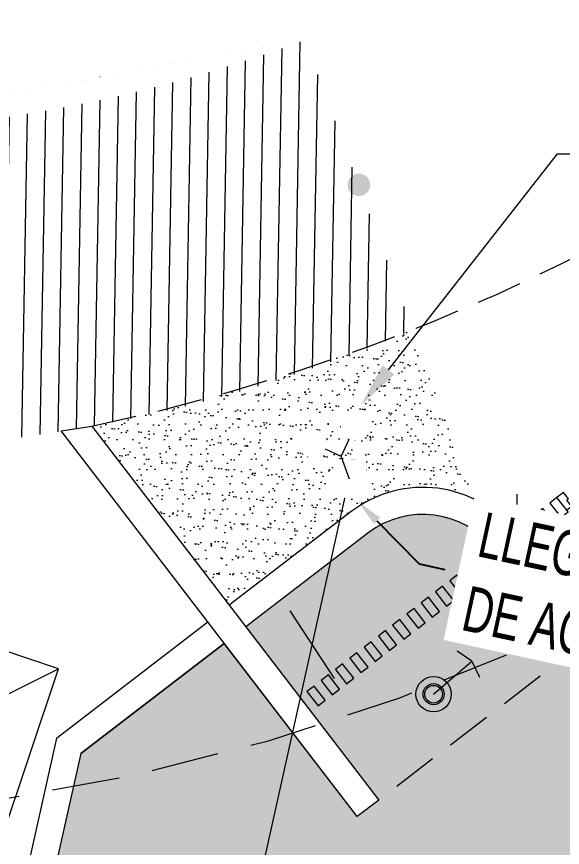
# Model space of a CAD drawing. Header units: millimetres. Extents: x 2471 to 2909, y 1327 to 1568.
# Drawn here: x 2631.505 to 2634.523, y 1514.666 to 1519.259 of the extents above; entities that cross this region are included whole.
import ezdxf
from ezdxf import colors
from ezdxf.entities.mleader import LeaderData, LeaderLine
from ezdxf.math import Vec2, Vec3

# ---------------------------------------------------------------- set-up
doc = ezdxf.new("R2010")
doc.units = ezdxf.units.MM
doc.set_wipeout_variables(frame=1)
doc.linetypes.add('HIDDEN', pattern=[0.375, 0.25, -0.125])
doc.linetypes.add('HIDDEN2', pattern=[0.1875, 0.125, -0.0625])
doc.layers.get('0').update_dxf_attribs({"color": 251, "lineweight": 9})
for name, color, linetype, lineweight in [('000 SOS 911 - ACCESORIOS ACI', 3, 'Continuous', 9), ('000 SOS 911 TEXTOS ACI', 7, 'Continuous', 9), ('000 SOS 911 TUBERIA ACI', 3, 'Continuous', 9), ('00_TEXTO_G3S', 7, 'Continuous', 9), ('01', 251, 'Continuous', 13), ('A-MOBILIARIO', 251, 'Continuous', 13), ('A-MURO ALTO', 251, 'Continuous', 13), ('A-MURO BAJO', 251, 'Continuous', 13), ('A-MUROS', 251, 'Continuous', 13), ('A-PROYECCIONES', 251, 'HIDDEN', 13), ('A_30_DispositivosElect', 251, 'Continuous', 13), ('DLP_VERDE', 251, 'Continuous', 13)]:
    doc.layers.add(name, color=color, linetype=linetype, lineweight=lineweight)
doc.styles.add('PIPE', font='ARIALN.TTF', dxfattribs={"width": 0.8})
doc.styles.get("Standard").update_dxf_attribs({"font": 'arial.ttf'})

# ---------------------------------------------------------------- blocks, each defined once
blk = doc.blocks.new('009')
at = {"color": 3}
for points in [[(1806.8078, 1492.6845), (1806.8078, 1492.6842), (1806.8078, 1492.6839), (1806.8078, 1492.6836), (1806.8079, 1492.6833), (1806.8079, 1492.683), (1806.8079, 1492.6827), (1806.8079, 1492.6824), (1806.8079, 1492.6821), (1806.808, 1492.6818), (1806.808, 1492.6815), (1806.8081, 1492.6812), (1806.8081, 1492.6809), (1806.8081, 1492.6806), (1806.8082, 1492.6803), (1806.8082, 1492.68), (1806.8083, 1492.6797), (1806.8084, 1492.6794), (1806.8084, 1492.6791), (1806.8085, 1492.6788), (1806.8086, 1492.6786), (1806.8087, 1492.6783), (1806.8087, 1492.678), (1806.8088, 1492.6777), (1806.8089, 1492.6774), (1806.809, 1492.6771), (1806.8091, 1492.6768), (1806.8092, 1492.6765), (1806.8093, 1492.6763), (1806.8094, 1492.676), (1806.8095, 1492.6757), (1806.8096, 1492.6754), (1806.8097, 1492.6751), (1806.8099, 1492.6749), (1806.81, 1492.6746), (1806.8101, 1492.6743), (1806.8102, 1492.674), (1806.8104, 1492.6738), (1806.8105, 1492.6735), (1806.8106, 1492.6732), (1806.8108, 1492.673), (1806.8109, 1492.6727), (1806.8111, 1492.6724), (1806.8112, 1492.6722), (1806.8114, 1492.6719), (1806.8116, 1492.6717), (1806.8117, 1492.6714), (1806.8119, 1492.6712), (1806.8121, 1492.6709), (1806.8122, 1492.6707), (1806.8124, 1492.6704), (1806.8126, 1492.6702), (1806.8128, 1492.6699), (1806.813, 1492.6697), (1806.8131, 1492.6695), (1806.8133, 1492.6692), (1806.8135, 1492.669), (1806.8137, 1492.6688), (1806.8139, 1492.6685), (1806.8141, 1492.6683), (1806.8143, 1492.6681), (1806.8145, 1492.6679), (1806.8147, 1492.6677), (1806.815, 1492.6674), (1806.8152, 1492.6672), (1806.8154, 1492.667), (1806.8156, 1492.6668), (1806.8158, 1492.6666), (1806.8161, 1492.6664), (1806.8163, 1492.6662), (1806.8165, 1492.666), (1806.8168, 1492.6658), (1806.817, 1492.6657), (1806.8172, 1492.6655), (1806.8175, 1492.6653), (1806.8177, 1492.6651), (1806.818, 1492.6649), (1806.8182, 1492.6648), (1806.8185, 1492.6646), (1806.8187, 1492.6644), (1806.819, 1492.6643), (1806.8192, 1492.6641), (1806.8195, 1492.6639), (1806.8197, 1492.6638), (1806.82, 1492.6636), (1806.8203, 1492.6635), (1806.8205, 1492.6633), (1806.8208, 1492.6632), (1806.8211, 1492.6631), (1806.8213, 1492.6629), (1806.8216, 1492.6628), (1806.8219, 1492.6627), (1806.8222, 1492.6626), (1806.8224, 1492.6624), (1806.8227, 1492.6623), (1806.823, 1492.6622), (1806.8233, 1492.6621), (1806.8236, 1492.662), (1806.8238, 1492.6619), (1806.8241, 1492.6618), (1806.8244, 1492.6617), (1806.8247, 1492.6616), (1806.825, 1492.6615), (1806.8253, 1492.6614), (1806.8256, 1492.6614), (1806.8259, 1492.6613), (1806.8261, 1492.6612), (1806.8264, 1492.6611), (1806.8267, 1492.6611), (1806.827, 1492.661), (1806.8273, 1492.6609), (1806.8276, 1492.6609), (1806.8279, 1492.6608), (1806.8282, 1492.6608), (1806.8285, 1492.6608), (1806.8288, 1492.6607), (1806.8291, 1492.6607), (1806.8294, 1492.6606), (1806.8297, 1492.6606), (1806.83, 1492.6606), (1806.8303, 1492.6606), (1806.8306, 1492.6606), (1806.8309, 1492.6605), (1806.8312, 1492.6605), (1806.8315, 1492.6605), (1806.8318, 1492.6605), (1806.8321, 1492.6605), (1806.8324, 1492.6605), (1806.8327, 1492.6605), (1806.833, 1492.6606), (1806.8333, 1492.6606), (1806.8336, 1492.6606), (1806.8339, 1492.6606), (1806.8342, 1492.6606), (1806.8345, 1492.6607), (1806.8348, 1492.6607), (1806.8351, 1492.6608), (1806.8354, 1492.6608), (1806.8357, 1492.6608), (1806.836, 1492.6609), (1806.8363, 1492.6609), (1806.8366, 1492.661), (1806.8369, 1492.6611), (1806.8372, 1492.6611), (1806.8375, 1492.6612), (1806.8378, 1492.6613), (1806.8381, 1492.6614), (1806.8384, 1492.6614), (1806.8387, 1492.6615), (1806.839, 1492.6616), (1806.8392, 1492.6617), (1806.8395, 1492.6618), (1806.8398, 1492.6619), (1806.8401, 1492.662), (1806.8404, 1492.6621), (1806.8407, 1492.6622), (1806.8409, 1492.6623), (1806.8412, 1492.6624), (1806.8415, 1492.6626), (1806.8418, 1492.6627), (1806.842, 1492.6628), (1806.8423, 1492.6629), (1806.8426, 1492.6631), (1806.8429, 1492.6632), (1806.8431, 1492.6633), (1806.8434, 1492.6635), (1806.8436, 1492.6636), (1806.8439, 1492.6638), (1806.8442, 1492.6639), (1806.8444, 1492.6641), (1806.8447, 1492.6643), (1806.8449, 1492.6644), (1806.8452, 1492.6646), (1806.8454, 1492.6648), (1806.8457, 1492.6649), (1806.8459, 1492.6651), (1806.8462, 1492.6653), (1806.8464, 1492.6655), (1806.8467, 1492.6657), (1806.8469, 1492.6658), (1806.8471, 1492.666), (1806.8474, 1492.6662), (1806.8476, 1492.6664), (1806.8478, 1492.6666), (1806.848, 1492.6668), (1806.8483, 1492.667), (1806.8485, 1492.6672), (1806.8487, 1492.6674), (1806.8489, 1492.6677), (1806.8491, 1492.6679), (1806.8493, 1492.6681), (1806.8495, 1492.6683), (1806.8497, 1492.6685), (1806.8499, 1492.6688), (1806.8501, 1492.669), (1806.8503, 1492.6692), (1806.8505, 1492.6695), (1806.8507, 1492.6697), (1806.8509, 1492.6699), (1806.8511, 1492.6702), (1806.8512, 1492.6704), (1806.8514, 1492.6707), (1806.8516, 1492.6709), (1806.8518, 1492.6712), (1806.8519, 1492.6714), (1806.8521, 1492.6717), (1806.8522, 1492.6719), (1806.8524, 1492.6722), (1806.8526, 1492.6724), (1806.8527, 1492.6727), (1806.8529, 1492.673), (1806.853, 1492.6732), (1806.8531, 1492.6735), (1806.8533, 1492.6738), (1806.8534, 1492.674), (1806.8535, 1492.6743), (1806.8537, 1492.6746), (1806.8538, 1492.6749), (1806.8539, 1492.6751), (1806.854, 1492.6754), (1806.8541, 1492.6757), (1806.8542, 1492.676), (1806.8544, 1492.6763), (1806.8545, 1492.6765), (1806.8546, 1492.6768), (1806.8546, 1492.6771), (1806.8547, 1492.6774), (1806.8548, 1492.6777), (1806.8549, 1492.678), (1806.855, 1492.6783), (1806.8551, 1492.6786), (1806.8551, 1492.6788), (1806.8552, 1492.6791), (1806.8553, 1492.6794), (1806.8553, 1492.6797), (1806.8554, 1492.68), (1806.8555, 1492.6803), (1806.8555, 1492.6806), (1806.8555, 1492.6809), (1806.8556, 1492.6812), (1806.8556, 1492.6815), (1806.8557, 1492.6818), (1806.8557, 1492.6821), (1806.8557, 1492.6824), (1806.8558, 1492.6827), (1806.8558, 1492.683), (1806.8558, 1492.6833), (1806.8558, 1492.6836), (1806.8558, 1492.6839), (1806.8558, 1492.6842), (1806.8558, 1492.6845), (1806.8558, 1492.6848), (1806.8558, 1492.6851), (1806.8558, 1492.6854), (1806.8558, 1492.6857), (1806.8558, 1492.686), (1806.8558, 1492.6863), (1806.8557, 1492.6866), (1806.8557, 1492.6869), (1806.8557, 1492.6872), (1806.8556, 1492.6875), (1806.8556, 1492.6878), (1806.8555, 1492.6881), (1806.8555, 1492.6884), (1806.8555, 1492.6887), (1806.8554, 1492.689), (1806.8553, 1492.6893), (1806.8553, 1492.6896), (1806.8552, 1492.6899), (1806.8551, 1492.6902), (1806.8551, 1492.6905), (1806.855, 1492.6908), (1806.8549, 1492.6911), (1806.8548, 1492.6914), (1806.8547, 1492.6917), (1806.8546, 1492.6919), (1806.8546, 1492.6922), (1806.8545, 1492.6925), (1806.8544, 1492.6928), (1806.8542, 1492.6931), (1806.8541, 1492.6934), (1806.854, 1492.6936), (1806.8539, 1492.6939), (1806.8538, 1492.6942), (1806.8537, 1492.6945), (1806.8535, 1492.6947), (1806.8534, 1492.695), (1806.8533, 1492.6953), (1806.8531, 1492.6956), (1806.853, 1492.6958), (1806.8529, 1492.6961), (1806.8527, 1492.6963), (1806.8526, 1492.6966), (1806.8524, 1492.6969), (1806.8522, 1492.6971), (1806.8521, 1492.6974), (1806.8519, 1492.6976), (1806.8518, 1492.6979), (1806.8516, 1492.6981), (1806.8514, 1492.6984), (1806.8512, 1492.6986), (1806.8511, 1492.6989), (1806.8509, 1492.6991), (1806.8507, 1492.6994), (1806.8505, 1492.6996), (1806.8503, 1492.6998), (1806.8501, 1492.7001), (1806.8499, 1492.7003), (1806.8497, 1492.7005), (1806.8495, 1492.7007), (1806.8493, 1492.701), (1806.8491, 1492.7012), (1806.8489, 1492.7014), (1806.8487, 1492.7016), (1806.8485, 1492.7018), (1806.8483, 1492.702), (1806.848, 1492.7022), (1806.8478, 1492.7024), (1806.8476, 1492.7026), (1806.8474, 1492.7028), (1806.8471, 1492.703), (1806.8469, 1492.7032), (1806.8467, 1492.7034), (1806.8464, 1492.7036), (1806.8462, 1492.7038), (1806.8459, 1492.7039), (1806.8457, 1492.7041), (1806.8454, 1492.7043), (1806.8452, 1492.7045), (1806.8449, 1492.7046), (1806.8447, 1492.7048), (1806.8444, 1492.7049), (1806.8442, 1492.7051), (1806.8439, 1492.7053), (1806.8436, 1492.7054), (1806.8434, 1492.7056), (1806.8431, 1492.7057), (1806.8429, 1492.7058), (1806.8426, 1492.706), (1806.8423, 1492.7061), (1806.842, 1492.7062), (1806.8418, 1492.7064), (1806.8415, 1492.7065), (1806.8412, 1492.7066), (1806.8409, 1492.7067), (1806.8407, 1492.7068), (1806.8404, 1492.7069), (1806.8401, 1492.7071), (1806.8398, 1492.7072), (1806.8395, 1492.7073), (1806.8392, 1492.7073), (1806.839, 1492.7074), (1806.8387, 1492.7075), (1806.8384, 1492.7076), (1806.8381, 1492.7077), (1806.8378, 1492.7078), (1806.8375, 1492.7078), (1806.8372, 1492.7079), (1806.8369, 1492.708), (1806.8366, 1492.708), (1806.8363, 1492.7081), (1806.836, 1492.7082), (1806.8357, 1492.7082), (1806.8354, 1492.7083), (1806.8351, 1492.7083), (1806.8348, 1492.7083), (1806.8345, 1492.7084), (1806.8342, 1492.7084), (1806.8339, 1492.7084), (1806.8336, 1492.7085), (1806.8333, 1492.7085), (1806.833, 1492.7085), (1806.8327, 1492.7085), (1806.8324, 1492.7085), (1806.8321, 1492.7085), (1806.8318, 1492.7085), (1806.8315, 1492.7085), (1806.8312, 1492.7085), (1806.8309, 1492.7085), (1806.8306, 1492.7085), (1806.8303, 1492.7085), (1806.83, 1492.7085), (1806.8297, 1492.7084), (1806.8294, 1492.7084), (1806.8291, 1492.7084), (1806.8288, 1492.7083), (1806.8285, 1492.7083), (1806.8282, 1492.7083), (1806.8279, 1492.7082), (1806.8276, 1492.7082), (1806.8273, 1492.7081), (1806.827, 1492.708), (1806.8267, 1492.708), (1806.8264, 1492.7079), (1806.8261, 1492.7078), (1806.8259, 1492.7078), (1806.8256, 1492.7077), (1806.8253, 1492.7076), (1806.825, 1492.7075), (1806.8247, 1492.7074), (1806.8244, 1492.7073), (1806.8241, 1492.7073), (1806.8238, 1492.7072), (1806.8236, 1492.7071), (1806.8233, 1492.7069), (1806.823, 1492.7068), (1806.8227, 1492.7067), (1806.8224, 1492.7066), (1806.8222, 1492.7065), (1806.8219, 1492.7064), (1806.8216, 1492.7062), (1806.8213, 1492.7061), (1806.8211, 1492.706), (1806.8208, 1492.7058), (1806.8205, 1492.7057), (1806.8203, 1492.7056), (1806.82, 1492.7054), (1806.8197, 1492.7053), (1806.8195, 1492.7051), (1806.8192, 1492.7049), (1806.819, 1492.7048), (1806.8187, 1492.7046), (1806.8185, 1492.7045), (1806.8182, 1492.7043), (1806.818, 1492.7041), (1806.8177, 1492.7039), (1806.8175, 1492.7038), (1806.8172, 1492.7036), (1806.817, 1492.7034), (1806.8168, 1492.7032), (1806.8165, 1492.703), (1806.8163, 1492.7028), (1806.8161, 1492.7026), (1806.8158, 1492.7024), (1806.8156, 1492.7022), (1806.8154, 1492.702), (1806.8152, 1492.7018), (1806.815, 1492.7016), (1806.8147, 1492.7014), (1806.8145, 1492.7012), (1806.8143, 1492.701), (1806.8141, 1492.7007), (1806.8139, 1492.7005), (1806.8137, 1492.7003), (1806.8135, 1492.7001), (1806.8133, 1492.6998), (1806.8131, 1492.6996), (1806.813, 1492.6994), (1806.8128, 1492.6991), (1806.8126, 1492.6989), (1806.8124, 1492.6986), (1806.8122, 1492.6984), (1806.8121, 1492.6981), (1806.8119, 1492.6979), (1806.8117, 1492.6976), (1806.8116, 1492.6974), (1806.8114, 1492.6971), (1806.8112, 1492.6969), (1806.8111, 1492.6966), (1806.8109, 1492.6963), (1806.8108, 1492.6961), (1806.8106, 1492.6958), (1806.8105, 1492.6956), (1806.8104, 1492.6953), (1806.8102, 1492.695), (1806.8101, 1492.6947), (1806.81, 1492.6945), (1806.8099, 1492.6942), (1806.8097, 1492.6939), (1806.8096, 1492.6936), (1806.8095, 1492.6934), (1806.8094, 1492.6931), (1806.8093, 1492.6928), (1806.8092, 1492.6925), (1806.8091, 1492.6922), (1806.809, 1492.6919), (1806.8089, 1492.6917), (1806.8088, 1492.6914), (1806.8087, 1492.6911), (1806.8087, 1492.6908), (1806.8086, 1492.6905), (1806.8085, 1492.6902), (1806.8084, 1492.6899), (1806.8084, 1492.6896), (1806.8083, 1492.6893), (1806.8082, 1492.689), (1806.8082, 1492.6887), (1806.8081, 1492.6884), (1806.8081, 1492.6881), (1806.8081, 1492.6878), (1806.808, 1492.6875), (1806.808, 1492.6872), (1806.8079, 1492.6869), (1806.8079, 1492.6866), (1806.8079, 1492.6863), (1806.8079, 1492.686), (1806.8079, 1492.6857), (1806.8078, 1492.6854), (1806.8078, 1492.6851), (1806.8078, 1492.6848)], [(1806.9339, 1492.6871), (1806.9339, 1492.6874), (1806.9339, 1492.6877), (1806.9339, 1492.688), (1806.9338, 1492.6883), (1806.9338, 1492.6886), (1806.9338, 1492.6889), (1806.9338, 1492.6892), (1806.9337, 1492.6895), (1806.9337, 1492.6898), (1806.9337, 1492.6901), (1806.9336, 1492.6904), (1806.9336, 1492.6907), (1806.9335, 1492.691), (1806.9335, 1492.6913), (1806.9334, 1492.6916), (1806.9334, 1492.6919), (1806.9333, 1492.6922), (1806.9333, 1492.6925), (1806.9332, 1492.6928), (1806.9331, 1492.6931), (1806.933, 1492.6933), (1806.933, 1492.6936), (1806.9329, 1492.6939), (1806.9328, 1492.6942), (1806.9327, 1492.6945), (1806.9326, 1492.6948), (1806.9325, 1492.6951), (1806.9324, 1492.6954), (1806.9323, 1492.6956), (1806.9322, 1492.6959), (1806.9321, 1492.6962), (1806.932, 1492.6965), (1806.9318, 1492.6968), (1806.9317, 1492.697), (1806.9316, 1492.6973), (1806.9315, 1492.6976), (1806.9313, 1492.6978), (1806.9312, 1492.6981), (1806.931, 1492.6984), (1806.9309, 1492.6986), (1806.9308, 1492.6989), (1806.9306, 1492.6992), (1806.9304, 1492.6994), (1806.9303, 1492.6997), (1806.9301, 1492.6999), (1806.93, 1492.7002), (1806.9298, 1492.7005), (1806.9296, 1492.7007), (1806.9295, 1492.7009), (1806.9293, 1492.7012), (1806.9291, 1492.7014), (1806.9289, 1492.7017), (1806.9287, 1492.7019), (1806.9286, 1492.7022), (1806.9284, 1492.7024), (1806.9282, 1492.7026), (1806.928, 1492.7028), (1806.9278, 1492.7031), (1806.9276, 1492.7033), (1806.9274, 1492.7035), (1806.9272, 1492.7037), (1806.9269, 1492.704), (1806.9267, 1492.7042), (1806.9265, 1492.7044), (1806.9263, 1492.7046), (1806.9261, 1492.7048), (1806.9259, 1492.705), (1806.9256, 1492.7052), (1806.9254, 1492.7054), (1806.9252, 1492.7056), (1806.9249, 1492.7058), (1806.9247, 1492.706), (1806.9245, 1492.7061), (1806.9242, 1492.7063), (1806.924, 1492.7065), (1806.9237, 1492.7067), (1806.9235, 1492.7069), (1806.9232, 1492.707), (1806.923, 1492.7072), (1806.9227, 1492.7074), (1806.9225, 1492.7075), (1806.9222, 1492.7077), (1806.922, 1492.7078), (1806.9217, 1492.708), (1806.9214, 1492.7081), (1806.9212, 1492.7083), (1806.9209, 1492.7084), (1806.9206, 1492.7085), (1806.9204, 1492.7087), (1806.9201, 1492.7088), (1806.9198, 1492.7089), (1806.9195, 1492.7091), (1806.9193, 1492.7092), (1806.919, 1492.7093), (1806.9187, 1492.7094), (1806.9184, 1492.7095), (1806.9181, 1492.7096), (1806.9179, 1492.7097), (1806.9176, 1492.7098), (1806.9173, 1492.7099), (1806.917, 1492.71), (1806.9167, 1492.7101), (1806.9164, 1492.7102), (1806.9161, 1492.7103), (1806.9158, 1492.7103), (1806.9155, 1492.7104), (1806.9153, 1492.7105), (1806.915, 1492.7105), (1806.9147, 1492.7106), (1806.9144, 1492.7107), (1806.9141, 1492.7107), (1806.9138, 1492.7108), (1806.9135, 1492.7108), (1806.9132, 1492.7109), (1806.9129, 1492.7109), (1806.9126, 1492.7109), (1806.9123, 1492.711), (1806.912, 1492.711), (1806.9117, 1492.711), (1806.9114, 1492.711), (1806.9111, 1492.7111), (1806.9108, 1492.7111), (1806.9105, 1492.7111), (1806.9102, 1492.7111), (1806.9099, 1492.7111), (1806.9096, 1492.7111), (1806.9093, 1492.7111), (1806.909, 1492.7111), (1806.9087, 1492.7111), (1806.9084, 1492.711), (1806.9081, 1492.711), (1806.9078, 1492.711), (1806.9075, 1492.711), (1806.9072, 1492.7109), (1806.9069, 1492.7109), (1806.9066, 1492.7109), (1806.9063, 1492.7108), (1806.906, 1492.7108), (1806.9057, 1492.7107), (1806.9054, 1492.7107), (1806.9051, 1492.7106), (1806.9048, 1492.7105), (1806.9045, 1492.7105), (1806.9042, 1492.7104), (1806.9039, 1492.7103), (1806.9036, 1492.7103), (1806.9033, 1492.7102), (1806.903, 1492.7101), (1806.9027, 1492.71), (1806.9025, 1492.7099), (1806.9022, 1492.7098), (1806.9019, 1492.7097), (1806.9016, 1492.7096), (1806.9013, 1492.7095), (1806.901, 1492.7094), (1806.9008, 1492.7093), (1806.9005, 1492.7092), (1806.9002, 1492.7091), (1806.8999, 1492.7089), (1806.8997, 1492.7088), (1806.8994, 1492.7087), (1806.8991, 1492.7085), (1806.8988, 1492.7084), (1806.8986, 1492.7083), (1806.8983, 1492.7081), (1806.898, 1492.708), (1806.8978, 1492.7078), (1806.8975, 1492.7077), (1806.8973, 1492.7075), (1806.897, 1492.7074), (1806.8968, 1492.7072), (1806.8965, 1492.707), (1806.8963, 1492.7069), (1806.896, 1492.7067), (1806.8958, 1492.7065), (1806.8955, 1492.7063), (1806.8953, 1492.7061), (1806.895, 1492.706), (1806.8948, 1492.7058), (1806.8946, 1492.7056), (1806.8943, 1492.7054), (1806.8941, 1492.7052), (1806.8939, 1492.705), (1806.8937, 1492.7048), (1806.8934, 1492.7046), (1806.8932, 1492.7044), (1806.893, 1492.7042), (1806.8928, 1492.704), (1806.8926, 1492.7037), (1806.8924, 1492.7035), (1806.8922, 1492.7033), (1806.892, 1492.7031), (1806.8918, 1492.7028), (1806.8916, 1492.7026), (1806.8914, 1492.7024), (1806.8912, 1492.7022), (1806.891, 1492.7019), (1806.8908, 1492.7017), (1806.8906, 1492.7014), (1806.8905, 1492.7012), (1806.8903, 1492.7009), (1806.8901, 1492.7007), (1806.8899, 1492.7005), (1806.8898, 1492.7002), (1806.8896, 1492.6999), (1806.8894, 1492.6997), (1806.8893, 1492.6994), (1806.8891, 1492.6992), (1806.889, 1492.6989), (1806.8888, 1492.6986), (1806.8887, 1492.6984), (1806.8886, 1492.6981), (1806.8884, 1492.6978), (1806.8883, 1492.6976), (1806.8882, 1492.6973), (1806.888, 1492.697), (1806.8879, 1492.6968), (1806.8878, 1492.6965), (1806.8877, 1492.6962), (1806.8876, 1492.6959), (1806.8874, 1492.6956), (1806.8873, 1492.6954), (1806.8872, 1492.6951), (1806.8871, 1492.6948), (1806.887, 1492.6945), (1806.887, 1492.6942), (1806.8869, 1492.6939), (1806.8868, 1492.6936), (1806.8867, 1492.6933), (1806.8866, 1492.6931), (1806.8866, 1492.6928), (1806.8865, 1492.6925), (1806.8864, 1492.6922), (1806.8864, 1492.6919), (1806.8863, 1492.6916), (1806.8862, 1492.6913), (1806.8862, 1492.691), (1806.8861, 1492.6907), (1806.8861, 1492.6904), (1806.8861, 1492.6901), (1806.886, 1492.6898), (1806.886, 1492.6895), (1806.886, 1492.6892), (1806.8859, 1492.6889), (1806.8859, 1492.6886), (1806.8859, 1492.6883), (1806.8859, 1492.688), (1806.8859, 1492.6877), (1806.8859, 1492.6874), (1806.8859, 1492.6871), (1806.8859, 1492.6868), (1806.8859, 1492.6865), (1806.8859, 1492.6862), (1806.8859, 1492.6859), (1806.8859, 1492.6856), (1806.8859, 1492.6853), (1806.886, 1492.685), (1806.886, 1492.6847), (1806.886, 1492.6844), (1806.8861, 1492.6841), (1806.8861, 1492.6838), (1806.8861, 1492.6835), (1806.8862, 1492.6832), (1806.8862, 1492.6829), (1806.8863, 1492.6826), (1806.8864, 1492.6823), (1806.8864, 1492.682), (1806.8865, 1492.6817), (1806.8866, 1492.6814), (1806.8866, 1492.6811), (1806.8867, 1492.6808), (1806.8868, 1492.6805), (1806.8869, 1492.6802), (1806.887, 1492.68), (1806.887, 1492.6797), (1806.8871, 1492.6794), (1806.8872, 1492.6791), (1806.8873, 1492.6788), (1806.8874, 1492.6785), (1806.8876, 1492.6783), (1806.8877, 1492.678), (1806.8878, 1492.6777), (1806.8879, 1492.6774), (1806.888, 1492.6771), (1806.8882, 1492.6769), (1806.8883, 1492.6766), (1806.8884, 1492.6763), (1806.8886, 1492.6761), (1806.8887, 1492.6758), (1806.8888, 1492.6755), (1806.889, 1492.6753), (1806.8891, 1492.675), (1806.8893, 1492.6747), (1806.8894, 1492.6745), (1806.8896, 1492.6742), (1806.8898, 1492.674), (1806.8899, 1492.6737), (1806.8901, 1492.6735), (1806.8903, 1492.6732), (1806.8905, 1492.673), (1806.8906, 1492.6727), (1806.8908, 1492.6725), (1806.891, 1492.6723), (1806.8912, 1492.672), (1806.8914, 1492.6718), (1806.8916, 1492.6716), (1806.8918, 1492.6713), (1806.892, 1492.6711), (1806.8922, 1492.6709), (1806.8924, 1492.6707), (1806.8926, 1492.6704), (1806.8928, 1492.6702), (1806.893, 1492.67), (1806.8932, 1492.6698), (1806.8934, 1492.6696), (1806.8937, 1492.6694), (1806.8939, 1492.6692), (1806.8941, 1492.669), (1806.8943, 1492.6688), (1806.8946, 1492.6686), (1806.8948, 1492.6684), (1806.895, 1492.6682), (1806.8953, 1492.668), (1806.8955, 1492.6678), (1806.8958, 1492.6677), (1806.896, 1492.6675), (1806.8963, 1492.6673), (1806.8965, 1492.6672), (1806.8968, 1492.667), (1806.897, 1492.6668), (1806.8973, 1492.6667), (1806.8975, 1492.6665), (1806.8978, 1492.6664), (1806.898, 1492.6662), (1806.8983, 1492.6661), (1806.8986, 1492.6659), (1806.8988, 1492.6658), (1806.8991, 1492.6656), (1806.8994, 1492.6655), (1806.8997, 1492.6654), (1806.8999, 1492.6652), (1806.9002, 1492.6651), (1806.9005, 1492.665), (1806.9008, 1492.6649), (1806.901, 1492.6648), (1806.9013, 1492.6647), (1806.9016, 1492.6646), (1806.9019, 1492.6645), (1806.9022, 1492.6644), (1806.9025, 1492.6643), (1806.9027, 1492.6642), (1806.903, 1492.6641), (1806.9033, 1492.664), (1806.9036, 1492.6639), (1806.9039, 1492.6638), (1806.9042, 1492.6638), (1806.9045, 1492.6637), (1806.9048, 1492.6636), (1806.9051, 1492.6636), (1806.9054, 1492.6635), (1806.9057, 1492.6635), (1806.906, 1492.6634), (1806.9063, 1492.6634), (1806.9066, 1492.6633), (1806.9069, 1492.6633), (1806.9072, 1492.6632), (1806.9075, 1492.6632), (1806.9078, 1492.6632), (1806.9081, 1492.6632), (1806.9084, 1492.6631), (1806.9087, 1492.6631), (1806.909, 1492.6631), (1806.9093, 1492.6631), (1806.9096, 1492.6631), (1806.9099, 1492.6631), (1806.9102, 1492.6631), (1806.9105, 1492.6631), (1806.9108, 1492.6631), (1806.9111, 1492.6631), (1806.9114, 1492.6631), (1806.9117, 1492.6632), (1806.912, 1492.6632), (1806.9123, 1492.6632), (1806.9126, 1492.6632), (1806.9129, 1492.6633), (1806.9132, 1492.6633), (1806.9135, 1492.6634), (1806.9138, 1492.6634), (1806.9141, 1492.6635), (1806.9144, 1492.6635), (1806.9147, 1492.6636), (1806.915, 1492.6636), (1806.9153, 1492.6637), (1806.9155, 1492.6638), (1806.9158, 1492.6638), (1806.9161, 1492.6639), (1806.9164, 1492.664), (1806.9167, 1492.6641), (1806.917, 1492.6642), (1806.9173, 1492.6643), (1806.9176, 1492.6644), (1806.9179, 1492.6645), (1806.9181, 1492.6646), (1806.9184, 1492.6647), (1806.9187, 1492.6648), (1806.919, 1492.6649), (1806.9193, 1492.665), (1806.9195, 1492.6651), (1806.9198, 1492.6652), (1806.9201, 1492.6654), (1806.9204, 1492.6655), (1806.9206, 1492.6656), (1806.9209, 1492.6658), (1806.9212, 1492.6659), (1806.9214, 1492.6661), (1806.9217, 1492.6662), (1806.922, 1492.6664), (1806.9222, 1492.6665), (1806.9225, 1492.6667), (1806.9227, 1492.6668), (1806.923, 1492.667), (1806.9232, 1492.6672), (1806.9235, 1492.6673), (1806.9237, 1492.6675), (1806.924, 1492.6677), (1806.9242, 1492.6678), (1806.9245, 1492.668), (1806.9247, 1492.6682), (1806.9249, 1492.6684), (1806.9252, 1492.6686), (1806.9254, 1492.6688), (1806.9256, 1492.669), (1806.9259, 1492.6692), (1806.9261, 1492.6694), (1806.9263, 1492.6696), (1806.9265, 1492.6698), (1806.9267, 1492.67), (1806.9269, 1492.6702), (1806.9272, 1492.6704), (1806.9274, 1492.6707), (1806.9276, 1492.6709), (1806.9278, 1492.6711), (1806.928, 1492.6713), (1806.9282, 1492.6716), (1806.9284, 1492.6718), (1806.9286, 1492.672), (1806.9287, 1492.6723), (1806.9289, 1492.6725), (1806.9291, 1492.6727), (1806.9293, 1492.673), (1806.9295, 1492.6732), (1806.9296, 1492.6735), (1806.9298, 1492.6737), (1806.93, 1492.674), (1806.9301, 1492.6742), (1806.9303, 1492.6745), (1806.9304, 1492.6747), (1806.9306, 1492.675), (1806.9308, 1492.6753), (1806.9309, 1492.6755), (1806.931, 1492.6758), (1806.9312, 1492.6761), (1806.9313, 1492.6763), (1806.9315, 1492.6766), (1806.9316, 1492.6769), (1806.9317, 1492.6771), (1806.9318, 1492.6774), (1806.932, 1492.6777), (1806.9321, 1492.678), (1806.9322, 1492.6783), (1806.9323, 1492.6785), (1806.9324, 1492.6788), (1806.9325, 1492.6791), (1806.9326, 1492.6794), (1806.9327, 1492.6797), (1806.9328, 1492.68), (1806.9329, 1492.6802), (1806.933, 1492.6805), (1806.933, 1492.6808), (1806.9331, 1492.6811), (1806.9332, 1492.6814), (1806.9333, 1492.6817), (1806.9333, 1492.682), (1806.9334, 1492.6823), (1806.9334, 1492.6826), (1806.9335, 1492.6829), (1806.9335, 1492.6832), (1806.9336, 1492.6835), (1806.9336, 1492.6838), (1806.9337, 1492.6841), (1806.9337, 1492.6844), (1806.9337, 1492.6847), (1806.9338, 1492.685), (1806.9338, 1492.6853), (1806.9338, 1492.6856), (1806.9338, 1492.6859), (1806.9339, 1492.6862), (1806.9339, 1492.6865), (1806.9339, 1492.6868)], [(1806.9027, 1492.6065), (1806.9027, 1492.607), (1806.9027, 1492.6074), (1806.9027, 1492.6078), (1806.9027, 1492.6082), (1806.9027, 1492.6086), (1806.9026, 1492.609), (1806.9026, 1492.6095), (1806.9026, 1492.6099), (1806.9025, 1492.6103), (1806.9025, 1492.6107), (1806.9024, 1492.6111), (1806.9024, 1492.6115), (1806.9023, 1492.6119), (1806.9022, 1492.6124), (1806.9021, 1492.6128), (1806.9021, 1492.6132), (1806.902, 1492.6136), (1806.9019, 1492.614), (1806.9018, 1492.6144), (1806.9017, 1492.6148), (1806.9016, 1492.6152), (1806.9015, 1492.6156), (1806.9014, 1492.616), (1806.9012, 1492.6164), (1806.9011, 1492.6168), (1806.901, 1492.6172), (1806.9008, 1492.6176), (1806.9007, 1492.618), (1806.9006, 1492.6184), (1806.9004, 1492.6188), (1806.9003, 1492.6191), (1806.9001, 1492.6195), (1806.8999, 1492.6199), (1806.8998, 1492.6203), (1806.8996, 1492.6207), (1806.8994, 1492.621), (1806.8992, 1492.6214), (1806.899, 1492.6218), (1806.8988, 1492.6222), (1806.8986, 1492.6225), (1806.8984, 1492.6229), (1806.8982, 1492.6233), (1806.898, 1492.6236), (1806.8978, 1492.624), (1806.8976, 1492.6243), (1806.8973, 1492.6247), (1806.8971, 1492.625), (1806.8969, 1492.6254), (1806.8966, 1492.6257), (1806.8964, 1492.626), (1806.8962, 1492.6264), (1806.8959, 1492.6267), (1806.8956, 1492.627), (1806.8954, 1492.6274), (1806.8951, 1492.6277), (1806.8949, 1492.628), (1806.8946, 1492.6283), (1806.8943, 1492.6286), (1806.894, 1492.6289), (1806.8937, 1492.6293), (1806.8935, 1492.6296), (1806.8932, 1492.6299), (1806.8929, 1492.6302), (1806.8926, 1492.6304), (1806.8923, 1492.6307), (1806.892, 1492.631), (1806.8917, 1492.6313), (1806.8913, 1492.6316), (1806.891, 1492.6318), (1806.8907, 1492.6321), (1806.8904, 1492.6324), (1806.8901, 1492.6326), (1806.8897, 1492.6329), (1806.8894, 1492.6331), (1806.8891, 1492.6334), (1806.8887, 1492.6336), (1806.8884, 1492.6339), (1806.888, 1492.6341), (1806.8877, 1492.6343), (1806.8873, 1492.6346), (1806.887, 1492.6348), (1806.8866, 1492.635), (1806.8863, 1492.6352), (1806.8859, 1492.6354), (1806.8855, 1492.6356), (1806.8852, 1492.6358), (1806.8848, 1492.636), (1806.8844, 1492.6362), (1806.8841, 1492.6364), (1806.8837, 1492.6366), (1806.8833, 1492.6367), (1806.8829, 1492.6369), (1806.8825, 1492.6371), (1806.8822, 1492.6372), (1806.8818, 1492.6374), (1806.8814, 1492.6375), (1806.881, 1492.6377), (1806.8806, 1492.6378), (1806.8802, 1492.638), (1806.8798, 1492.6381), (1806.8794, 1492.6382), (1806.879, 1492.6383), (1806.8786, 1492.6385), (1806.8782, 1492.6386), (1806.8778, 1492.6387), (1806.8774, 1492.6388), (1806.877, 1492.6389), (1806.8766, 1492.639), (1806.8762, 1492.6391), (1806.8758, 1492.6391), (1806.8754, 1492.6392), (1806.875, 1492.6393), (1806.8745, 1492.6393), (1806.8741, 1492.6394), (1806.8737, 1492.6395), (1806.8733, 1492.6395), (1806.8729, 1492.6396), (1806.8725, 1492.6396), (1806.8721, 1492.6396), (1806.8716, 1492.6397), (1806.8712, 1492.6397), (1806.8708, 1492.6397), (1806.8704, 1492.6397), (1806.87, 1492.6397), (1806.8696, 1492.6397), (1806.8691, 1492.6397), (1806.8687, 1492.6397), (1806.8683, 1492.6397), (1806.8679, 1492.6397), (1806.8675, 1492.6397), (1806.8671, 1492.6396), (1806.8666, 1492.6396), (1806.8662, 1492.6396), (1806.8658, 1492.6395), (1806.8654, 1492.6395), (1806.865, 1492.6394), (1806.8646, 1492.6393), (1806.8642, 1492.6393), (1806.8638, 1492.6392), (1806.8633, 1492.6391), (1806.8629, 1492.6391), (1806.8625, 1492.639), (1806.8621, 1492.6389), (1806.8617, 1492.6388), (1806.8613, 1492.6387), (1806.8609, 1492.6386), (1806.8605, 1492.6385), (1806.8601, 1492.6383), (1806.8597, 1492.6382), (1806.8593, 1492.6381), (1806.8589, 1492.638), (1806.8585, 1492.6378), (1806.8581, 1492.6377), (1806.8577, 1492.6375), (1806.8574, 1492.6374), (1806.857, 1492.6372), (1806.8566, 1492.6371), (1806.8562, 1492.6369), (1806.8558, 1492.6367), (1806.8554, 1492.6366), (1806.8551, 1492.6364), (1806.8547, 1492.6362), (1806.8543, 1492.636), (1806.8539, 1492.6358), (1806.8536, 1492.6356), (1806.8532, 1492.6354), (1806.8529, 1492.6352), (1806.8525, 1492.635), (1806.8521, 1492.6348), (1806.8518, 1492.6346), (1806.8514, 1492.6343), (1806.8511, 1492.6341), (1806.8507, 1492.6339), (1806.8504, 1492.6336), (1806.8501, 1492.6334), (1806.8497, 1492.6331), (1806.8494, 1492.6329), (1806.8491, 1492.6326), (1806.8487, 1492.6324), (1806.8484, 1492.6321), (1806.8481, 1492.6318), (1806.8478, 1492.6316), (1806.8475, 1492.6313), (1806.8472, 1492.631), (1806.8469, 1492.6307), (1806.8466, 1492.6304), (1806.8463, 1492.6302), (1806.846, 1492.6299), (1806.8457, 1492.6296), (1806.8454, 1492.6293), (1806.8451, 1492.6289), (1806.8448, 1492.6286), (1806.8445, 1492.6283), (1806.8443, 1492.628), (1806.844, 1492.6277), (1806.8437, 1492.6274), (1806.8435, 1492.627), (1806.8432, 1492.6267), (1806.843, 1492.6264), (1806.8427, 1492.626), (1806.8425, 1492.6257), (1806.8422, 1492.6254), (1806.842, 1492.625), (1806.8418, 1492.6247), (1806.8416, 1492.6243), (1806.8413, 1492.624), (1806.8411, 1492.6236), (1806.8409, 1492.6233), (1806.8407, 1492.6229), (1806.8405, 1492.6225), (1806.8403, 1492.6222), (1806.8401, 1492.6218), (1806.8399, 1492.6214), (1806.8397, 1492.621), (1806.8395, 1492.6207), (1806.8394, 1492.6203), (1806.8392, 1492.6199), (1806.839, 1492.6195), (1806.8389, 1492.6191), (1806.8387, 1492.6188), (1806.8386, 1492.6184), (1806.8384, 1492.618), (1806.8383, 1492.6176), (1806.8381, 1492.6172), (1806.838, 1492.6168), (1806.8379, 1492.6164), (1806.8378, 1492.616), (1806.8377, 1492.6156), (1806.8375, 1492.6152), (1806.8374, 1492.6148), (1806.8373, 1492.6144), (1806.8372, 1492.614), (1806.8371, 1492.6136), (1806.8371, 1492.6132), (1806.837, 1492.6128), (1806.8369, 1492.6124), (1806.8368, 1492.6119), (1806.8368, 1492.6115), (1806.8367, 1492.6111), (1806.8367, 1492.6107), (1806.8366, 1492.6103), (1806.8366, 1492.6099), (1806.8365, 1492.6095), (1806.8365, 1492.609), (1806.8365, 1492.6086), (1806.8364, 1492.6082), (1806.8364, 1492.6078), (1806.8364, 1492.6074), (1806.8364, 1492.607), (1806.8364, 1492.6065), (1806.8364, 1492.6061), (1806.8364, 1492.6057), (1806.8364, 1492.6053), (1806.8364, 1492.6049), (1806.8365, 1492.6045), (1806.8365, 1492.604), (1806.8365, 1492.6036), (1806.8366, 1492.6032), (1806.8366, 1492.6028), (1806.8367, 1492.6024), (1806.8367, 1492.602), (1806.8368, 1492.6016), (1806.8368, 1492.6012), (1806.8369, 1492.6007), (1806.837, 1492.6003), (1806.8371, 1492.5999), (1806.8371, 1492.5995), (1806.8372, 1492.5991), (1806.8373, 1492.5987), (1806.8374, 1492.5983), (1806.8375, 1492.5979), (1806.8377, 1492.5975), (1806.8378, 1492.5971), (1806.8379, 1492.5967), (1806.838, 1492.5963), (1806.8381, 1492.5959), (1806.8383, 1492.5955), (1806.8384, 1492.5951), (1806.8386, 1492.5947), (1806.8387, 1492.5943), (1806.8389, 1492.5939), (1806.839, 1492.5936), (1806.8392, 1492.5932), (1806.8394, 1492.5928), (1806.8395, 1492.5924), (1806.8397, 1492.592), (1806.8399, 1492.5917), (1806.8401, 1492.5913), (1806.8403, 1492.5909), (1806.8405, 1492.5906), (1806.8407, 1492.5902), (1806.8409, 1492.5898), (1806.8411, 1492.5895), (1806.8413, 1492.5891), (1806.8416, 1492.5888), (1806.8418, 1492.5884), (1806.842, 1492.5881), (1806.8422, 1492.5877), (1806.8425, 1492.5874), (1806.8427, 1492.587), (1806.843, 1492.5867), (1806.8432, 1492.5864), (1806.8435, 1492.5861), (1806.8437, 1492.5857), (1806.844, 1492.5854), (1806.8443, 1492.5851), (1806.8445, 1492.5848), (1806.8448, 1492.5845), (1806.8451, 1492.5841), (1806.8454, 1492.5838), (1806.8457, 1492.5835), (1806.846, 1492.5832), (1806.8463, 1492.5829), (1806.8466, 1492.5827), (1806.8469, 1492.5824), (1806.8472, 1492.5821), (1806.8475, 1492.5818), (1806.8478, 1492.5815), (1806.8481, 1492.5813), (1806.8484, 1492.581), (1806.8487, 1492.5807), (1806.8491, 1492.5805), (1806.8494, 1492.5802), (1806.8497, 1492.58), (1806.8501, 1492.5797), (1806.8504, 1492.5795), (1806.8507, 1492.5792), (1806.8511, 1492.579), (1806.8514, 1492.5788), (1806.8518, 1492.5785), (1806.8521, 1492.5783), (1806.8525, 1492.5781), (1806.8529, 1492.5779), (1806.8532, 1492.5777), (1806.8536, 1492.5775), (1806.8539, 1492.5773), (1806.8543, 1492.5771), (1806.8547, 1492.5769), (1806.8551, 1492.5767), (1806.8554, 1492.5765), (1806.8558, 1492.5764), (1806.8562, 1492.5762), (1806.8566, 1492.576), (1806.857, 1492.5759), (1806.8574, 1492.5757), (1806.8577, 1492.5756), (1806.8581, 1492.5754), (1806.8585, 1492.5753), (1806.8589, 1492.5751), (1806.8593, 1492.575), (1806.8597, 1492.5749), (1806.8601, 1492.5748), (1806.8605, 1492.5746), (1806.8609, 1492.5745), (1806.8613, 1492.5744), (1806.8617, 1492.5743), (1806.8621, 1492.5742), (1806.8625, 1492.5741), (1806.8629, 1492.574), (1806.8633, 1492.574), (1806.8638, 1492.5739), (1806.8642, 1492.5738), (1806.8646, 1492.5738), (1806.865, 1492.5737), (1806.8654, 1492.5736), (1806.8658, 1492.5736), (1806.8662, 1492.5735), (1806.8666, 1492.5735), (1806.8671, 1492.5735), (1806.8675, 1492.5734), (1806.8679, 1492.5734), (1806.8683, 1492.5734), (1806.8687, 1492.5734), (1806.8691, 1492.5734), (1806.8696, 1492.5734), (1806.87, 1492.5734), (1806.8704, 1492.5734), (1806.8708, 1492.5734), (1806.8712, 1492.5734), (1806.8716, 1492.5734), (1806.8721, 1492.5735), (1806.8725, 1492.5735), (1806.8729, 1492.5735), (1806.8733, 1492.5736), (1806.8737, 1492.5736), (1806.8741, 1492.5737), (1806.8745, 1492.5738), (1806.875, 1492.5738), (1806.8754, 1492.5739), (1806.8758, 1492.574), (1806.8762, 1492.574), (1806.8766, 1492.5741), (1806.877, 1492.5742), (1806.8774, 1492.5743), (1806.8778, 1492.5744), (1806.8782, 1492.5745), (1806.8786, 1492.5746), (1806.879, 1492.5748), (1806.8794, 1492.5749), (1806.8798, 1492.575), (1806.8802, 1492.5751), (1806.8806, 1492.5753), (1806.881, 1492.5754), (1806.8814, 1492.5756), (1806.8818, 1492.5757), (1806.8822, 1492.5759), (1806.8825, 1492.576), (1806.8829, 1492.5762), (1806.8833, 1492.5764), (1806.8837, 1492.5765), (1806.8841, 1492.5767), (1806.8844, 1492.5769), (1806.8848, 1492.5771), (1806.8852, 1492.5773), (1806.8855, 1492.5775), (1806.8859, 1492.5777), (1806.8863, 1492.5779), (1806.8866, 1492.5781), (1806.887, 1492.5783), (1806.8873, 1492.5785), (1806.8877, 1492.5788), (1806.888, 1492.579), (1806.8884, 1492.5792), (1806.8887, 1492.5795), (1806.8891, 1492.5797), (1806.8894, 1492.58), (1806.8897, 1492.5802), (1806.8901, 1492.5805), (1806.8904, 1492.5807), (1806.8907, 1492.581), (1806.891, 1492.5813), (1806.8913, 1492.5815), (1806.8917, 1492.5818), (1806.892, 1492.5821), (1806.8923, 1492.5824), (1806.8926, 1492.5827), (1806.8929, 1492.5829), (1806.8932, 1492.5832), (1806.8935, 1492.5835), (1806.8937, 1492.5838), (1806.894, 1492.5841), (1806.8943, 1492.5845), (1806.8946, 1492.5848), (1806.8949, 1492.5851), (1806.8951, 1492.5854), (1806.8954, 1492.5857), (1806.8956, 1492.5861), (1806.8959, 1492.5864), (1806.8962, 1492.5867), (1806.8964, 1492.587), (1806.8966, 1492.5874), (1806.8969, 1492.5877), (1806.8971, 1492.5881), (1806.8973, 1492.5884), (1806.8976, 1492.5888), (1806.8978, 1492.5891), (1806.898, 1492.5895), (1806.8982, 1492.5898), (1806.8984, 1492.5902), (1806.8986, 1492.5906), (1806.8988, 1492.5909), (1806.899, 1492.5913), (1806.8992, 1492.5917), (1806.8994, 1492.592), (1806.8996, 1492.5924), (1806.8998, 1492.5928), (1806.8999, 1492.5932), (1806.9001, 1492.5936), (1806.9003, 1492.5939), (1806.9004, 1492.5943), (1806.9006, 1492.5947), (1806.9007, 1492.5951), (1806.9008, 1492.5955), (1806.901, 1492.5959), (1806.9011, 1492.5963), (1806.9012, 1492.5967), (1806.9014, 1492.5971), (1806.9015, 1492.5975), (1806.9016, 1492.5979), (1806.9017, 1492.5983), (1806.9018, 1492.5987), (1806.9019, 1492.5991), (1806.902, 1492.5995), (1806.9021, 1492.5999), (1806.9021, 1492.6003), (1806.9022, 1492.6007), (1806.9023, 1492.6012), (1806.9024, 1492.6016), (1806.9024, 1492.602), (1806.9025, 1492.6024), (1806.9025, 1492.6028), (1806.9026, 1492.6032), (1806.9026, 1492.6036), (1806.9026, 1492.604), (1806.9027, 1492.6045), (1806.9027, 1492.6049), (1806.9027, 1492.6053), (1806.9027, 1492.6057), (1806.9027, 1492.6061)]]:
    blk.add_wipeout(points, dxfattribs=at).dxf.layer = '000 SOS 911 - ACCESORIOS ACI'
at = {"layer": '000 SOS 911 - ACCESORIOS ACI', "color": 3}
for q in [(1806.8488, 1492.6676), (1806.8929, 1492.6701), (1806.8696, 1492.6065)]:
    blk.add_line((1806.8696, 1492.6468), q, dxfattribs=at)
blk = doc.blocks.new('ROTONDA')
at = {"layer": '01'}
h = blk.add_hatch(dxfattribs=at)
h.set_pattern_fill('_USER', color=256, scale=0.1, angle=269, pattern_type=0)
h.set_pattern_definition([(269, (7.17054, -5.15822), (0.0999848, -0.0017452), [])])
edge = h.paths.add_edge_path()
edge.add_line((3.4478, -9.2691), (2.852, -7.6677))
edge.add_arc((-0.0041, -0.0224), 8.1614, 270.02887, 290.48481, ccw=False)
edge.add_line((0, -8.1837), (0, -9.934))
edge.add_arc((0.1884, -1.6388), 8.2973, 268.69918, 293.13061)
at = {"layer": 'A-PROYECCIONES', "linetype": 'Continuous'}
h = blk.add_hatch(color=256, dxfattribs=at)
h.dxf.hatch_style = 1
edge = h.paths.add_edge_path()
edge.add_arc((3.1502, -8.4683), 0.0625, 0, 360)
at = {"layer": 'DLP_VERDE'}
h = blk.add_hatch(dxfattribs=at)
h.set_pattern_fill('AR-SAND', color=8, scale=0.0021, angle=215)
h.set_pattern_definition([(252.5, (-226548.78976, -8188229.6486), (0.06170274382455, -0.0822625547882), [0, -0.0810768, 0, -0.090678, 0, -0.0866775]), (222.5, (-226548.78976, -8188229.6486), (0.00901447477, -0.1774551889587), [0, -0.0437388, 0, -0.0730758, 0, -0.0280035]), (182.5, (-226548.73601, -8188229.61097), (-0.1358949231851, -0.095523090111), [0, -0.02667, 0, -0.096012, 0, -0.125349]), (172.5, (-226548.73601, -8188229.61097), (-0.104496382658, -0.1303199099664), [0, -0.013335, 0, -0.0629412, 0, -0.072009])])
edge = h.paths.add_edge_path()
edge.add_line((2.4334, -10.7923), (3.1077, -10.2747))
edge.add_arc((3.5035, -10.7902), 0.65, 63.1056, 127.5144, ccw=False)
edge.add_line((3.7975, -10.2106), (3.4478, -9.2691))
edge.add_arc((-0.5853, 0.9368), 10.9739, 281.87718, 291.56267, ccw=False)
edge.add_line((1.6733, -9.8022), (2.4334, -10.7923))
blk = doc.blocks.new('buzones medidores')
at = {"elevation": -0.778}
for points in [[(-36.2176, 9.415), (-37.1657, 9.7329), (-37.4837, 8.7848), (-36.5355, 8.4669), (-36.2176, 9.415)], [(-37.4837, 8.7848), (-36.2176, 9.415)]]:
    blk.add_lwpolyline(points, dxfattribs=at)
blk = doc.blocks.new('*U259')
for p, q in [((0.01, 1.155), (0.01, 1.2)), ((0.1, 1.165), (0.1, 1.2)), ((0.055, 1.155), (0.01, 1.155)), ((0.1, 1.165), (0.055, 1.165)), ((0.055, 1.155), (0.055, 1.165)), ((0.055, 0.045), (0.01, 0.045)), ((0.01, 0.045), (0.01, 0)), ((0.055, 0.045), (0.055, 0.035)), ((0.1, 0.035), (0.055, 0.035)), ((0.1, 0.035), (0.1, 0))]:
    blk.add_line(p, q)
blk.add_lwpolyline([(1.23, 0.07), (1.23, 0.035), (0.1, 0.035), (0.1, 0.07)], close=True)
at = {"color": 7, "linetype": 'HIDDEN2'}
blk.add_arc((0.0994, 0.0335), 1.1315, 2.2301, 89.9672, dxfattribs=at)
blk = doc.blocks.new('LUMINARIA 1 EN 75')
at = {"layer": 'A_30_DispositivosElect'}
for p, q in [((0, 0.13125), (0, 0.225)), ((-0.13125, 0), (-0.225, 0)), ((0.13125, 0), (0.225, 0)), ((0, -0.13125), (0, -0.225))]:
    blk.add_line(p, q, dxfattribs=at)
blk.add_circle((0, 0), 0.13125, dxfattribs=at)
blk = doc.blocks.new('L10')
at = {"layer": 'A_30_DispositivosElect'}
blk.add_hatch(color=256, dxfattribs=at).paths.add_polyline_path([(-0.0244, 0, 1), (0.0244, 0, 1)])
for p, q in [((-0.0002, 0.1399), (-0.0475, 0.1271)), ((-0.0002, 0.1399), (0.0471, 0.1272)), ((0, 0), (0, 0.1399))]:
    blk.add_line(p, q, dxfattribs=at)
for radius in [0.0488, 0.0292, 0.0244]:
    blk.add_circle((0, 0), radius, dxfattribs=at)

msp = doc.modelspace()

# ---------------------------------------------------------------- hatches: boundary and pattern name
at = {"layer": 'DLP_VERDE'}
h = msp.add_hatch(dxfattribs=at)
h.set_pattern_fill('AR-SAND', color=256, scale=0.0035, angle=215)
h.set_pattern_definition([(252.5, (-223918.54188, -8186702.85172), (0.1028379063742, -0.1371042579803), [0, -0.135128, 0, -0.15113, 0, -0.1444625]), (222.5, (-223918.54188, -8186702.85172), (0.0150241246165, -0.2957586482646), [0, -0.072898, 0, -0.121793, 0, -0.0466725]), (182.5, (-223918.45231, -8186702.789), (-0.226491538642, -0.159205150185), [0, -0.04445, 0, -0.16002, 0, -0.208915]), (172.5, (-223918.45231, -8186702.789), (-0.174160637763, -0.217199849944), [0, -0.022225, 0, -0.104902, 0, -0.120015])])
h.paths.add_polyline_path([(2640.6861, 1512.2101), (2639.2832, 1505.9427), (2638.8446, 1506.0409), (2638.2548, 1503.4063), (2638.6927, 1503.308), (2638.6833, 1503.2657), (2640.0492, 1502.9593), (2642.083, 1511.855)])
edge = h.paths.add_edge_path()
edge.add_line((2634.7163, 1513.1152), (2635.1742, 1515.1568))
edge.add_arc((2642.9367, 1523.0911), 11.1, 217.64206, 225.62698, ccw=False)
edge.add_arc((2633.7513, 1516.0066), 0.5, 37.6448, 127.5128)
edge.add_line((2633.4469, 1516.4032), (2632.7726, 1515.8856))
edge.add_line((2632.7726, 1515.8856), (2633.508, 1514.9277))
edge.add_line((2633.508, 1514.9277), (2633.389, 1514.8364))
edge.add_line((2633.389, 1514.8364), (2632.6536, 1515.7942))
edge.add_line((2632.6536, 1515.7942), (2631.8602, 1515.1851))
edge.add_line((2631.8602, 1515.1851), (2631.555, 1513.8242))
edge.add_line((2631.555, 1513.8242), (2634.7163, 1513.1152))
edge = h.paths.add_edge_path()
edge.add_line((2635.3006, 1515.035), (2634.8627, 1513.0824))
edge.add_line((2634.8627, 1513.0824), (2637.7153, 1512.4438))
edge.add_line((2637.7153, 1512.4438), (2637.8861, 1513.2067))
edge.add_arc((2642.9367, 1523.0911), 11.1, 226.53294, 242.9345, ccw=False)

# ---------------------------------------------------------------- linework, layer by layer
at = {"layer": '000 SOS 911 - ACCESORIOS ACI'}
msp.add_line((2633.2625, 1515.6001, 0), (2633.0178, 1515.9735, 0), dxfattribs=at)
at = {"layer": 'A-MURO ALTO', "elevation": 0}
for points in [[(2634.493, 1516.6006), (2634.4535, 1516.5699), (2634.5148, 1516.491), (2634.5543, 1516.5216)], [(2634.414, 1516.5393), (2634.3745, 1516.5086), (2634.4358, 1516.4296), (2634.4753, 1516.4603)], [(2634.335, 1516.478), (2634.2955, 1516.4473), (2634.3568, 1516.3683), (2634.3963, 1516.399)], [(2634.256, 1516.4167), (2634.2165, 1516.386), (2634.2778, 1516.307), (2634.3173, 1516.3377)], [(2634.177, 1516.3553), (2634.1375, 1516.3247), (2634.1988, 1516.2457), (2634.2383, 1516.2763)], [(2634.098, 1516.294), (2634.0585, 1516.2634), (2634.1198, 1516.1844), (2634.1593, 1516.215)], [(2634.019, 1516.2327), (2633.9795, 1516.2021), (2634.0408, 1516.1231), (2634.0803, 1516.1537)], [(2633.94, 1516.1714), (2633.9005, 1516.1407), (2633.9618, 1516.0617), (2634.0013, 1516.0924)], [(2633.861, 1516.1101), (2633.8215, 1516.0794), (2633.8828, 1516.0004), (2633.9223, 1516.0311)], [(2633.782, 1516.0488), (2633.7425, 1516.0181), (2633.8038, 1515.9391), (2633.8433, 1515.9698)], [(2633.703, 1515.9875), (2633.6635, 1515.9568), (2633.7248, 1515.8778), (2633.7643, 1515.9085)], [(2633.624, 1515.9261), (2633.5845, 1515.8955), (2633.6458, 1515.8165), (2633.6853, 1515.8471)], [(2633.545, 1515.8648), (2633.5055, 1515.8342), (2633.5668, 1515.7552), (2633.6063, 1515.7858)], [(2633.466, 1515.8035), (2633.4265, 1515.7729), (2633.4879, 1515.6939), (2633.5273, 1515.7245)], [(2633.387, 1515.7422), (2633.3475, 1515.7115), (2633.4089, 1515.6325), (2633.4484, 1515.6632)], [(2633.308, 1515.6809), (2633.2685, 1515.6502), (2633.3299, 1515.5712), (2633.3694, 1515.6019)], [(2633.229, 1515.6196), (2633.1895, 1515.5889), (2633.2509, 1515.5099), (2633.2904, 1515.5406)], [(2633.15, 1515.5582), (2633.1105, 1515.5276), (2633.1719, 1515.4486), (2633.2114, 1515.4793)]]:
    msp.add_lwpolyline(points, close=True, dxfattribs=at)
for points in [[(2631.7258, 1515.271), (2632.5623, 1515.9132)], [(2631.8602, 1515.1851), (2632.6536, 1515.7942)], [(2631.7258, 1515.271), (2631.4086, 1513.857)], [(2631.8602, 1515.1851), (2631.555, 1513.8242)]]:
    msp.add_lwpolyline(points, dxfattribs=at)
at = {"layer": 'A-MURO BAJO', "elevation": 0}
for points in [[(2634.8627, 1513.0824), (2635.3389, 1515.2059, -0.036762), (2634.266, 1516.4036, 0.413539), (2633.3555, 1516.5222), (2632.6813, 1516.0046)], [(2634.7163, 1513.1152), (2635.1742, 1515.1568, -0.034855), (2634.1473, 1516.312, 0.413539), (2633.4469, 1516.4032), (2632.7726, 1515.8856)]]:
    msp.add_lwpolyline(points, format="xyb", dxfattribs=at)
at = {"layer": 'A-MUROS'}
for p, q in [((2631.7521, 1516.9684, 0), (2631.9211, 1516.9947, 0)), ((2633.389, 1514.8364, 0), (2631.7521, 1516.9684, 0)), ((2631.9211, 1516.9947, 0), (2633.508, 1514.9277, 0)), ((2633.508, 1514.9277, 0), (2633.389, 1514.8364, 0))]:
    msp.add_line(p, q, dxfattribs=at)
at = {"layer": 'A-PROYECCIONES', "color": 8, "elevation": 0}
msp.add_lwpolyline([(2635.8876, 1516.7546), (2633.508, 1514.9277)], dxfattribs=at)
at = {"layer": 'A-PROYECCIONES', "color": 8, "ltscale": 1.5}
msp.add_arc((2629.7228, 1526.2095, 0), 11.4048, 138.68492, 324.86909, dxfattribs=at)
at = {"layer": 'A-PROYECCIONES', "color": 8}
msp.add_arc((2629.6628, 1527.7329, 0), 10.9731, 281.87676, 314.85592, dxfattribs=at)
at = {"layer": 'DLP_VERDE', "color": 58, "true_color": 0x4d6600, "elevation": 0}
msp.add_lwpolyline([(2634.7163, 1513.1152), (2635.1742, 1515.1568, -0.034855), (2634.1472, 1516.312, 0.413539), (2633.4469, 1516.4032), (2632.7726, 1515.8856), (2633.508, 1514.9277), (2633.389, 1514.8364), (2632.6536, 1515.7942), (2631.8602, 1515.1851), (2631.555, 1513.8242)], format="xyb", close=True, dxfattribs=at)

# ---------------------------------------------------------------- block references
at = {"color": 8, "linetype": 'HIDDEN2'}
msp.add_blockref('ROTONDA', (2630.2479, 1526.7969), dxfattribs=at)
msp.add_blockref('buzones medidores', (2667.9547, 1506.2391, 0))
at = {"layer": 'A-MOBILIARIO', "xscale": -1, "rotation": 127.8176331605981}
msp.add_blockref('*U259', (2635.4348, 1517.3443, 0), dxfattribs=at)
at = {"layer": 'A_30_DispositivosElect', "rotation": 180}
msp.add_blockref('LUMINARIA 1 EN 75', (2634.2731, 1516.3947, 0), dxfattribs=at)
at = {"layer": 'A_30_DispositivosElect', "xscale": 1.999999999999998, "yscale": 1.999999999999998, "zscale": 1.999999999999998, "rotation": 310.6539253530605}
msp.add_blockref('L10', (2633.811, 1515.5132, 0), dxfattribs=at)

# ---------------------------------------------------------------- next in the draw order: leaders
at = {"layer": '000 SOS 911 TEXTOS ACI'}
ml = msp.add_multileader_mtext('Standard', dxfattribs=at)
ml.set_content('{\\H1.66667x;LLEGA TUBERÍA DE ACI %%C100 }', color=256, style='PIPE')
ml.set_leader_properties(color=7)
ml.build(insert=Vec2(0, 0))
ml.multileader.update_dxf_attribs({"text_left_attachment_type": 2, "text_right_attachment_type": 2, "dogleg_length": 2, "arrow_head_size": 0.15})
ctx = ml.context
ctx.base_point, ctx.char_height, ctx.arrow_head_size, ctx.landing_gap_size, ctx.plane_origin, ctx.plane_x_axis, ctx.plane_y_axis = Vec3(2633.8738, 1516.2033, 0), 0.15, 0.15, 0.15, Vec3(2640.1348, 1513.1243, 0), Vec3(0.977457, -0.211132), Vec3(0.211132, 0.977457)
ctx.left_attachment, ctx.right_attachment = 2, 2
notes = []
notes.append((ctx, [(1, (1, 1, 0), (2633.731, 1516.2342, 0), (0.977457, -0.211132), 0.1461, [(0, [(2633.3927, 1516.5786, 0)], 0, [])])]))
ctx.mtext.insert, ctx.mtext.text_direction, ctx.mtext.rotation, ctx.mtext.width, ctx.mtext.defined_height, ctx.mtext.flow_direction = Vec3(2634.0962, 1516.5222, 0), Vec3(0.977457, -0.211132), 6.070452, 1.879842, 0.5575, 5
ctx.mtext.has_bg_fill, ctx.mtext.bg_color, ctx.mtext.bg_scale_factor, ctx.mtext.bg_transparency, ctx.mtext.use_window_bg_color = 1, -1027028792, 1.5, 0, 1
for ctx, leaders in notes:
    for number, flags, end, landing, length, lines in leaders:
        leader = LeaderData()
        leader.index, (leader.has_last_leader_line, leader.has_dogleg_vector, leader.attachment_direction) = number, flags
        leader.last_leader_point, leader.dogleg_vector, leader.dogleg_length = Vec3(end), Vec3(landing), length
        for number, points, colour, breaks in lines:
            line = LeaderLine()
            line.index, line.vertices, line.color, line.breaks = number, Vec3.list(points), colors.encode_raw_color(colour), breaks
            leader.lines.append(line)
        ctx.leaders.append(leader)

# ---------------------------------------------------------------- next in the draw order: linework, layer by layer
at = {"layer": '000 SOS 911 TUBERIA ACI', "ltscale": 0.1, "elevation": 0}
msp.add_lwpolyline([(2634.2591, 1513.4725), (2632.7036, 1513.8197), (2633.3435, 1516.7034)], dxfattribs=at)

# ---------------------------------------------------------------- next in the draw order: block references
at = {"layer": '000 SOS 911 - ACCESORIOS ACI', "xscale": 3.246107116230326, "yscale": 3.246107116230326, "zscale": 3.246107116230326, "rotation": 19.95909799001697}
msp.add_blockref('009', (-1225.767, -5039.5532, 0), dxfattribs=at)

# ---------------------------------------------------------------- next in the draw order: leaders
at = {"layer": '00_TEXTO_G3S'}
ml = msp.add_multileader_mtext('Standard', dxfattribs=at)
ml.set_content('SIAMESA PARA LA RED DE AGUA CONTRA INCENDIO', color=256)
ml.set_leader_properties(color=256, linetype='ByLayer', lineweight=-1)
ml.build(insert=Vec2(0, 0))
ml.multileader.update_dxf_attribs({"dogleg_length": 5, "arrow_head_size": 0.25, "scale": 0.5})
ctx = ml.context
ctx.base_point, ctx.scale, ctx.char_height, ctx.arrow_head_size, ctx.landing_gap_size, ctx.plane_origin = Vec3(2635.4189, 1518.5002, -2.3013), 0.5, 0.2, 0.25, 0.05, Vec3(2638.6474, 1521.1531, -2.3013)
notes = []
notes.append((ctx, [(0, (1, 1, 0), (2634.4953, 1518.5002, -2.3013), (1, 0), 0.9236, [(0, [(2633.408, 1517.1093, -2.3013)], 0, [])])]))
ctx.mtext.insert, ctx.mtext.width, ctx.mtext.defined_height, ctx.mtext.flow_direction = Vec3(2635.4689, 1518.6019, -2.3013), 3.318465, 0.1443, 5
ctx.mtext.has_bg_fill, ctx.mtext.bg_color, ctx.mtext.bg_scale_factor, ctx.mtext.bg_transparency, ctx.mtext.use_window_bg_color = 1, -1027028792, 1.5, 0, 1
for ctx, leaders in notes:
    for number, flags, end, landing, length, lines in leaders:
        leader = LeaderData()
        leader.index, (leader.has_last_leader_line, leader.has_dogleg_vector, leader.attachment_direction) = number, flags
        leader.last_leader_point, leader.dogleg_vector, leader.dogleg_length = Vec3(end), Vec3(landing), length
        for number, points, colour, breaks in lines:
            line = LeaderLine()
            line.index, line.vertices, line.color, line.breaks = number, Vec3.list(points), colors.encode_raw_color(colour), breaks
            leader.lines.append(line)
        ctx.leaders.append(leader)

doc.saveas('drawing.dxf')
